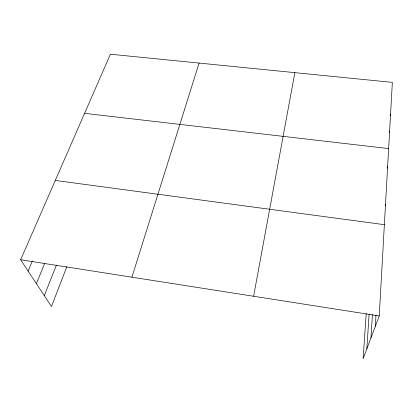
<?xml version="1.0" encoding="UTF-8"?>
<svg xmlns="http://www.w3.org/2000/svg" width="413" height="413" viewBox="0 0 413 413"><rect width="100%" height="100%" fill="white"/><g stroke="black" fill="none" stroke-linecap="round" stroke-linejoin="round"><path stroke-width="0.62" d="M366.217 313.648L363.094 358.783L379.248 315.945L392.35 82.378L110.39 54.217L20.65 259.756L51.48 306.518L66.844 266.633M375.298 326.425L375.969 315.093M370.957 337.932L372.423 314.654M366.816 348.908L369.124 314.133M253.608 296.26L294.861 72.642M390.115 115.939L390.569 114.127M389.304 132.248L389.624 130.998M387.141 168.215L387.637 166.403M385.153 205.607L385.505 204.399M131.907 277.19L199.102 63.075M44.305 295.636L56.431 265.069M36.38 283.617L44.702 263.318M28.12 271.088L32.395 261.006M84.577 113.338L388.638 148.592M55.28 180.44L384.369 224.682M20.65 259.756L379.248 315.945"/></g></svg>
